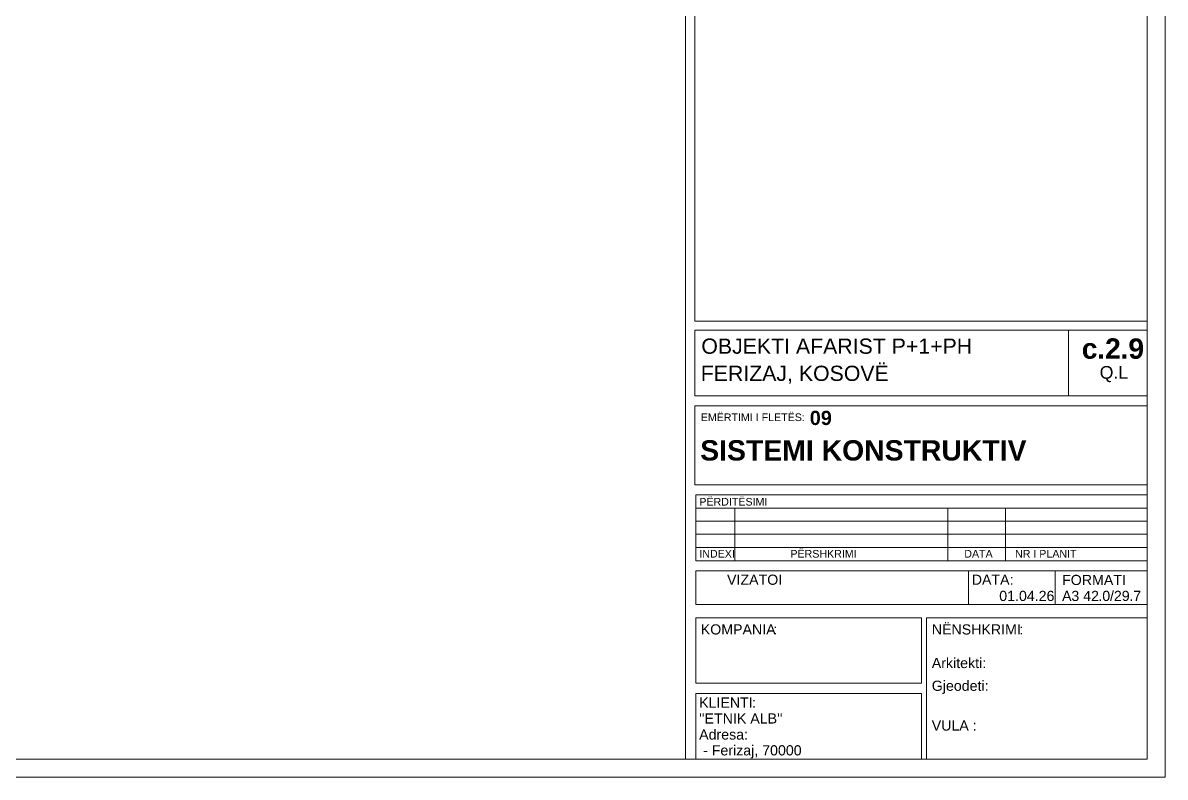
# Model space of a CAD drawing. Header units: millimetres. Extents: x 3404150 to 5321756, y 189673 to 670966.
# Drawn here: x 4306543 to 4671139, y 189673 to 430320 of the extents above; entities that cross this region are included whole.
import ezdxf

# ---------------------------------------------------------------- set-up
doc = ezdxf.new("R2010")
doc.units = ezdxf.units.MM
doc.header["$MEASUREMENT"] = 0
doc.layers.add('2D Drafting - General_Pen_No__1', color=7, linetype='Continuous', lineweight=13)
doc.layers.add('Drawing & Figure_Pen_No__1', color=7, linetype='Continuous', lineweight=13)
doc.styles.add('GENERATED_STYLE_1', font='arial.ttf')
doc.styles.add('GENERATED_STYLE_2', font='arialbd.ttf')

msp = doc.modelspace()

# ---------------------------------------------------------------- linework, layer by layer
at = {"layer": '2D Drafting - General_Pen_No__1', "color": 7, "linetype": 'Continuous', "lineweight": 13}
for p, q in [((4671139, 189673), (4671139, 670966)), ((4665410, 195403), (4665410, 665237)), ((4013372, 195403), (4665410, 195403)), ((3990453, 189673), (4671139, 189673))]:
    msp.add_line(p, q, dxfattribs=at)
at = {"layer": 'Drawing & Figure_Pen_No__1', "color": 7, "linetype": 'Continuous', "lineweight": 13, "flags": 128}
for points in [[(4518054, 195403), (4518054, 665237)], [(4521044, 665237), (4521044, 335172)], [(4521044, 335172), (4665410, 335172)], [(4521044, 335172), (4665410, 335172)], [(4521044, 335172), (4665410, 335172)], [(4521044, 332244), (4665410, 332244)], [(4521044, 311342), (4521044, 332244)], [(4640267, 332244), (4640267, 311342)], [(4665410, 311342), (4521044, 311342)], [(4521044, 308100), (4521044, 282965)], [(4665410, 308100), (4521044, 308100)], [(4521044, 282965), (4665410, 282965)], [(4521295, 279724), (4665410, 279724)], [(4521295, 258733), (4521295, 279724)], [(4521295, 275491), (4665410, 275491)], [(4533818, 275491), (4533818, 258824)], [(4601806, 258824), (4601806, 275491)], [(4620184, 258733), (4620184, 275491)], [(4521295, 271347), (4665410, 271347)], [(4521295, 267202), (4665410, 267202)], [(4521295, 267202), (4665410, 267202)], [(4521295, 262968), (4665410, 262968)], [(4521295, 258733), (4665410, 258733)], [(4665410, 258733), (4521295, 258733)], [(4665410, 255491), (4521295, 255491)], [(4521295, 255491), (4521295, 244771)], [(4608400, 255491), (4608400, 244771)], [(4636054, 255491), (4636054, 244771)], [(4521295, 244771), (4665410, 244771)], [(4521295, 219635), (4521295, 240536)], [(4521295, 240536), (4593388, 240536)], [(4593388, 219635), (4593388, 240536)], [(4595008, 195403), (4595008, 240536)], [(4595008, 240536), (4665410, 240536)], [(4593388, 219635), (4521295, 219635)], [(4593388, 216394), (4521295, 216394)], [(4521295, 216394), (4521295, 195403)], [(4593388, 195403), (4593388, 216394)]]:
    msp.add_lwpolyline(points, dxfattribs=at)

# ---------------------------------------------------------------- texts
at = {"layer": 'Drawing & Figure_Pen_No__1', "color": 7, "linetype": 'Continuous', "lineweight": 13, "attachment_point": 7}
for s, insert, char_height, style in [('\\A1;{\\pql;\\fArial|b0|i0|c0|p0;\\W1.000000;OBJEKTI AFARIST \\fArial|b0|i0|c0|p0;\\W1.000000;P+1+PH}', (4523102, 324678), 4862.04, 'GENERATED_STYLE_1'), ('\\A1;{\\pql;\\fArial|b1|i0|c0|p0;\\W1.000000;c}', (4644515, 323070), 6482.76, 'GENERATED_STYLE_2'), ('\\A1;{\\pql;\\fArial|b1|i0|c0|p0;\\W1.000000;2}', (4651960, 323174), 6482.76, 'GENERATED_STYLE_2'), ('\\A1;{\\pql;\\fArial|b1|i0|c0|p0;\\W1.000000;9}', (4659398, 323061), 6482.76, 'GENERATED_STYLE_2'), ('\\A1;{\\pql;\\fArial|b1|i0|c0|p0;\\W1.000000;.}', (4649455, 323174), 6482.76, 'GENERATED_STYLE_2'), ('\\A1;{\\pql;\\fArial|b1|i0|c0|p0;\\W1.000000;.}', (4656899, 323174), 6482.76, 'GENERATED_STYLE_2'), ('\\A1;{\\pql;\\fArial|b0|i0|c0|p0;\\W1.000000;FERIZAJ, KOSOVË}', (4522915, 315171), 4862.04, 'GENERATED_STYLE_1'), ('\\A1;{\\pql;\\fArial|b0|i0|c0|p0;\\W1.000000;Q.L}', (4650232, 315664), 4051.72, 'GENERATED_STYLE_1'), ('\\A1;{\\pql;\\fArial|b1|i0|c0|p0;\\W1.000000;09}', (4557708, 301946), 4537.91, 'GENERATED_STYLE_2'), ('\\A1;{\\pql;\\fArial|b0|i0|c0|p0;\\W1.000000;EMËRTIMI I FLETËS:}', (4522915, 303238), 2431.03, 'GENERATED_STYLE_1'), ('\\A1;{\\pql;\\fArial|b1|i0|c0|p0;\\W1.000000;SISTEMI KONSTRUKTIV}', (4522750, 290600), 6482.76, 'GENERATED_STYLE_2'), ('\\A1;{\\pql;\\fArial|b0|i0|c0|p0;\\W1.000000;PËRDITËSIMI}', (4522466, 276283), 2431.03, 'GENERATED_STYLE_1'), ('\\A1;{\\pql;\\fArial|b0|i0|c0|p0;\\W1.000000;PËRSHKRIMI}', (4551536, 259684), 2431.03, 'GENERATED_STYLE_1'), ('\\A1;{\\pql;\\fArial|b0|i0|c0|p0;\\W1.000000;INDEXI}', (4522466, 259724), 2431.03, 'GENERATED_STYLE_1'), ('\\A1;{\\pql;\\fArial|b0|i0|c0|p0;\\W1.000000;DATA}', (4607030, 259724), 2431.03, 'GENERATED_STYLE_1'), ('\\A1;{\\pql;\\fArial|b0|i0|c0|p0;\\W1.000000;NR I PLANIT}', (4623233, 259724), 2431.03, 'GENERATED_STYLE_1'), ('\\A1;{\\pql;\\fArial|b0|i0|c0|p0;\\W1.000000;VIZATOI}', (4531300, 250995), 3241.37, 'GENERATED_STYLE_1'), ('\\A1;{\\pql;\\fArial|b0|i0|c0|p0;\\W1.000000;DATA: }', (4609404, 251049), 3241.37, 'GENERATED_STYLE_1'), ('\\A1;{\\pql;\\fArial|b0|i0|c0|p0;\\W1.000000;FORMATI}', (4638241, 250921), 3241.37, 'GENERATED_STYLE_1'), ('\\A1;{\\pql;\\fArial|b0|i0|c0|p0;\\W1.000000;0\\fArial|b0|i0|c0|p0;\\W1.000000;1\\fArial|b0|i0|c0|p0;\\W1.000000;.\\fArial|b0|i0|c0|p0;\\W1.000000;04\\fArial|b0|i0|c0|p0;\\W1.000000;.2\\fArial|b0|i0|c0|p0;\\W1.000000;6}', (4618179, 245828), 3241.262, 'GENERATED_STYLE_1'), ('\\A1;{\\pql;\\fArial|b0|i0|c0|p0;\\W1.000000;A}', (4638241, 245881), 3241.37, 'GENERATED_STYLE_1'), ('\\A1;{\\pql;\\fArial|b0|i0|c0|p0;\\W1.000000;3 42}', (4641203, 245825), 3241.37, 'GENERATED_STYLE_1'), ('\\A1;{\\pql;\\fArial|b0|i0|c0|p0;\\W1.000000;0}', (4651077, 245827), 3241.37, 'GENERATED_STYLE_1'), ('\\A1;{\\pql;\\fArial|b0|i0|c0|p0;\\W1.000000;/}', (4653535, 245827), 3241.37, 'GENERATED_STYLE_1'), ('\\A1;{\\pql;\\fArial|b0|i0|c0|p0;\\W1.000000;29}', (4654776, 245827), 3241.37, 'GENERATED_STYLE_1'), ('\\A1;{\\pql;\\fArial|b0|i0|c0|p0;\\W1.000000;7}', (4660945, 245881), 3241.37, 'GENERATED_STYLE_1'), ('\\A1;{\\pql;\\fArial|b0|i0|c0|p0;\\W1.000000;.}', (4649831, 245881), 3241.37, 'GENERATED_STYLE_1'), ('\\A1;{\\pql;\\fArial|b0|i0|c0|p0;\\W1.000000;.}', (4659699, 245881), 3241.37, 'GENERATED_STYLE_1'), ('\\A1;{\\pql;\\fArial|b0|i0|c0|p0;\\W1.000000;KOMPANIA}', (4522915, 235143), 3241.37, 'GENERATED_STYLE_1'), ('\\A1;{\\pql;\\fArial|b0|i0|c0|p0;\\W1.000000;:}', (4546090, 235198), 3241.37, 'GENERATED_STYLE_1'), ('\\A1;{\\pql;\\fArial|b0|i0|c0|p0;\\W1.000000;NËNSHKRIMI}', (4596649, 235143), 3241.37, 'GENERATED_STYLE_1'), ('\\A1;{\\pql;\\fArial|b0|i0|c0|p0;\\W1.000000;:}', (4624567, 235198), 3241.37, 'GENERATED_STYLE_1'), ('\\A1;{\\pql;\\fArial|b0|i0|c0|p0;\\W1.000000;Arkitekti:    }', (4596649, 224423), 3241.37, 'GENERATED_STYLE_1'), ('\\A1;{\\pql;\\fArial|b0|i0|c0|p0;\\W1.000000;Gjeodeti:    }', (4596649, 216233), 3241.37, 'GENERATED_STYLE_1'), ('\\A1;{\\pql;\\fArial|b0|i0|c0|p0;\\W1.000000;KLIENTI}', (4522400, 211848), 3241.37, 'GENERATED_STYLE_1'), ('\\A1;{\\pql;\\fArial|b0|i0|c0|p0;\\W1.000000;:}', (4539254, 211848), 3241.37, 'GENERATED_STYLE_1'), ("\\A1;{\\pql;\\fArial|b0|i0|c0|p0;\\W1.000000;''\\fArial|b0|i0|c0|p0;\\W1.000000;ETNIK ALB\\fArial|b0|i0|c0|p0;\\W1.000000;''}", (4522400, 206773), 3241.374, 'GENERATED_STYLE_1'), ('\\A1;{\\pql;\\fArial|b0|i0|c0|p0;\\W1.000000;Adresa: }', (4522400, 201609), 3241.37, 'GENERATED_STYLE_1'), ('\\A1;{\\pql;\\fArial|b0|i0|c0|p0;\\W1.000000;VULA :}', (4596632, 204485), 3241.37, 'GENERATED_STYLE_1'), ('\\A1;{\\pql;\\fArial|b0|i0|c0|p0;\\W1.000000; - \\fArial|b0|i0|c0|p0;\\W1.000000;Ferizaj\\fArial|b0|i0|c0|p0;\\W1.000000;, \\fArial|b0|i0|c0|p0;\\W1.000000;70000}', (4522400, 195632), 3241.374, 'GENERATED_STYLE_1')]:
    msp.add_mtext(s, dxfattribs=dict(at, insert=insert, char_height=char_height, style=style))

doc.saveas('drawing.dxf')
